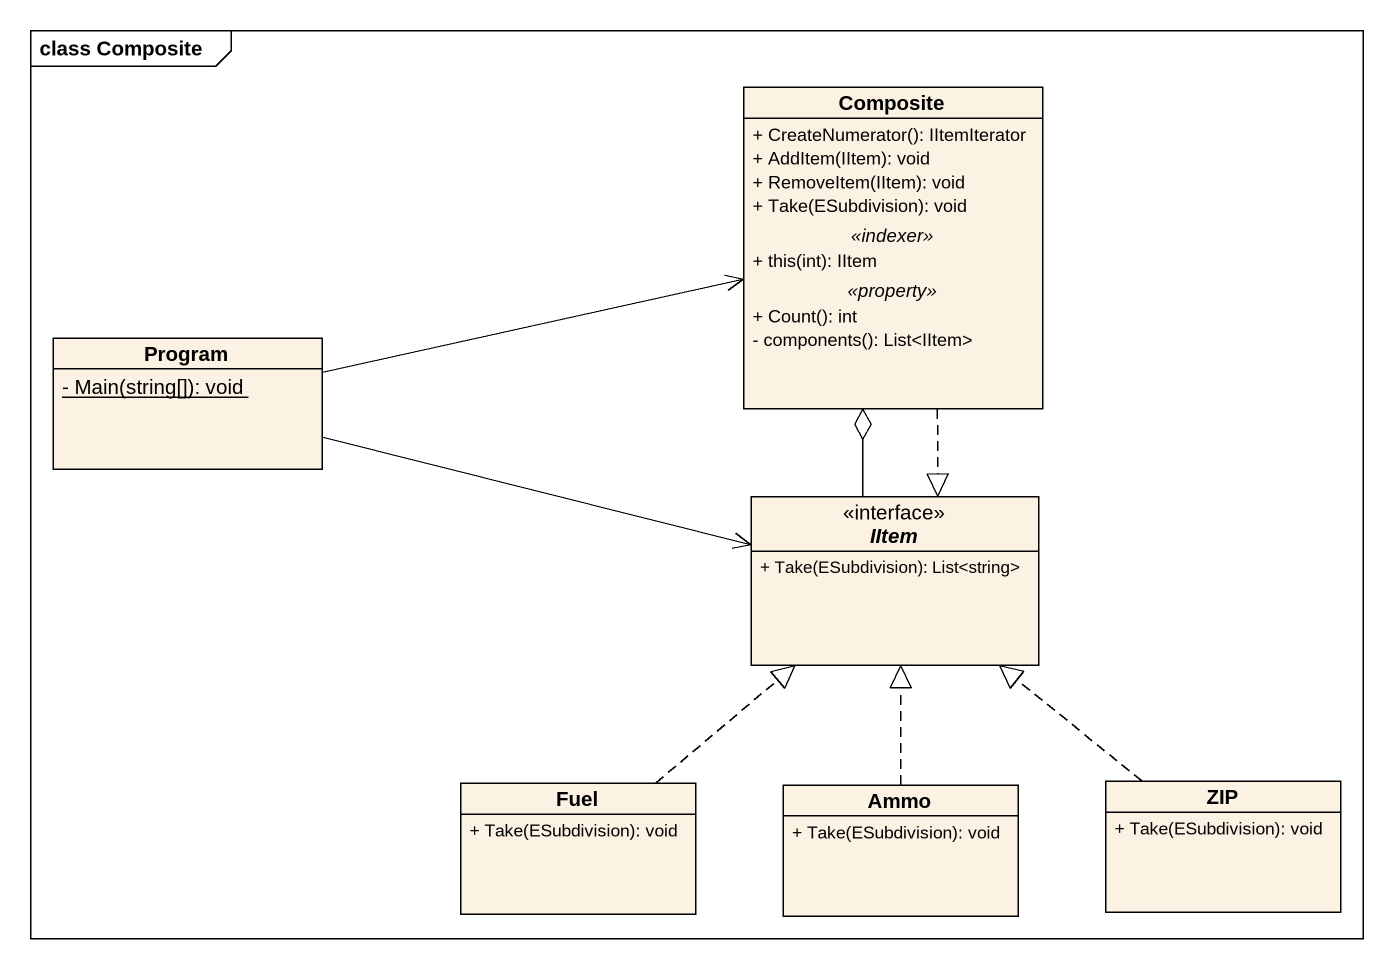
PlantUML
@startuml
mainframe class Composite
hide circle
hide empty members
skinparam classAttributeIconSize 0
class Composite {
  + CreateNumerator(): IItemIterator
  + AddItem(IItem): void
  + RemoveItem(IItem): void
  + Take(ESubdivision): void
  .. <<indexer>> ..
  + this(int): IItem
  .. <<property>> ..
  + Count(): int
  - components(): List<IItem>
}
class Program {
  {static} - Main(string[]): void
}
interface IItem {
  + Take(ESubdivision): List<string>
}
class Fuel {
  + Take(ESubdivision): void
}
class Ammo {
  + Take(ESubdivision): void
}
class ZIP {
  + Take(ESubdivision): void
}
Composite ..|> IItem
Program -right-> Composite
Program -right-> IItem
IItem -up-o Composite
Fuel .up.|> IItem
Ammo .up.|> IItem
ZIP .up.|> IItem
@enduml
